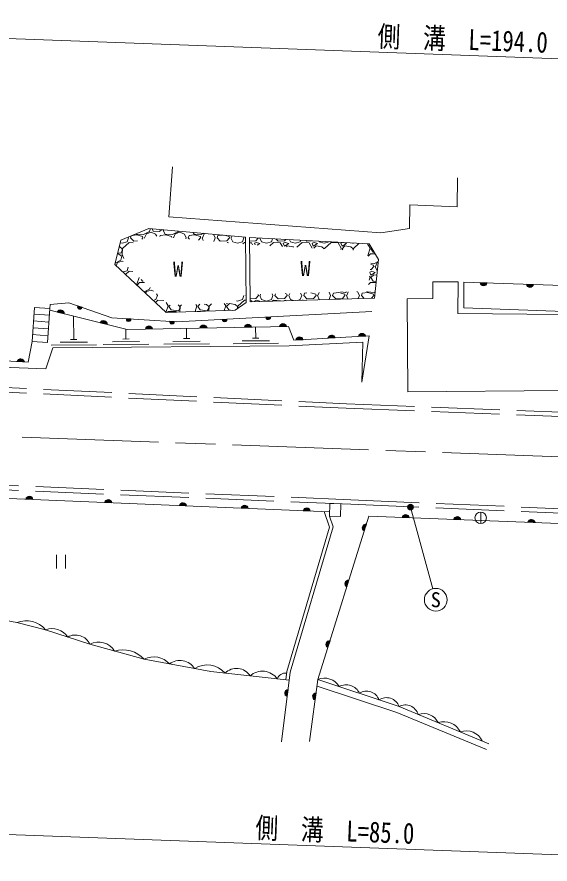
# Model space of a CAD drawing. Units: millimetres at full size, sheet at 1:1000; details may follow other scales. Extents: x 40000 to 680000, y 20000 to 380000.
# Drawn here: x 277762 to 324677, y 239524 to 314077 of the extents above; entities that cross this region are included whole.
import ezdxf
from ezdxf.enums import TextEntityAlignment as Align

# ---------------------------------------------------------------- set-up
doc = ezdxf.new("R2010")
doc.units = ezdxf.units.MM
doc.header["$LTSCALE"] = 1000
doc.linetypes.add('CHAIN', pattern=[18.5, 12, -1.5, 3.5, -1.5])
doc.linetypes.add('DASHED', pattern=[7.5, 6, -1.5])
for name, color, linetype, lineweight in [('M-BGD', 7, 'Continuous', 13), ('M-BMK', 2, 'CHAIN', 13), ('M-STR-HTXT', 7, 'Continuous', 13), ('M-STR-STRC', 7, 'Continuous', 13)]:
    doc.layers.add(name, color=color, linetype=linetype, lineweight=lineweight)
doc.styles.add('ＭＳ ゴシック', font='')
doc.styles.get('ＭＳ ゴシック').set_extended_font_data('MS Gothic')

msp = doc.modelspace()

# ---------------------------------------------------------------- hatches: boundary and pattern name
at = {"layer": 'M-BGD'}
for points in [[(318514, 290688), (319139, 290667, -0.84072)], [(322604, 290554), (323230, 290534, -0.84072)], [(283499, 288521, -0.4608), (283231, 288367, -0.4608), (283120, 288655)], [(281915, 287950), (281307, 288100, -0.84072)], [(285704, 287015), (285096, 287165, -0.84072)], [(287798, 287495, -0.4608), (287583, 287272, -0.4608), (287397, 287519)], [(291606, 287264, -0.4608), (291392, 287042, -0.4608), (291205, 287289)], [(296233, 287482, -0.4608), (296044, 287237, -0.4608), (295831, 287461)], [(298409, 286778), (297783, 286767, -0.84072)], [(300074, 287681, -0.4608), (299886, 287436, -0.4608), (299673, 287660)], [(301491, 286834), (300866, 286822, -0.84072)], [(289694, 286621), (289068, 286610, -0.84072)], [(294487, 286708), (293862, 286696, -0.84072)], [(302942, 285671), (302317, 285635, -0.84072)], [(305759, 285832), (305134, 285797, -0.84072)], [(308452, 285987), (307827, 285951, -0.84072)], [(277789, 283747), (278413, 283711, 0.84072)], [(279165, 271614), (278540, 271640, -0.84072)], [(286106, 271324), (285481, 271350, -0.84072)], [(292694, 271048), (292069, 271074, -0.84072)], [(298108, 270821), (297482, 270847, -0.84072)], [(303580, 270592), (302955, 270618, -0.84072)], [(312278, 270004), (311653, 270028, -0.84072)], [(316819, 269830), (316194, 269854, -0.84072)], [(308514, 269436), (308327, 268838, -0.84072)], [(323359, 269579), (322733, 269603, -0.84072)], [(306978, 264510), (306792, 263912, -0.84072)], [(305314, 259174), (305128, 258576, -0.84072)], [(301546, 254271), (301622, 254892, 0.84072)], [(304086, 254589), (304000, 253969, -0.84072)]]:
    msp.add_hatch(color=256, dxfattribs=at).paths.add_polyline_path(points)
at = {"layer": 'M-STR-HTXT'}
msp.add_hatch(color=256, dxfattribs=at).paths.add_polyline_path([(312269, 270724, -1), (312521, 271156, -1)])

# ---------------------------------------------------------------- linework, layer by layer
at = {"layer": 'M-BGD'}
for p, q in [((289505, 295451), (289433, 295199)), ((289674, 295436), (289763, 295224)), ((290297, 295199), (290507, 295361)), ((290627, 295275), (290690, 295345)), ((290805, 294970), (290627, 295275)), ((291982, 295230), (291973, 295199)), ((287452, 294284), (287579, 294640)), ((287552, 294698), (287579, 294640)), ((287757, 294640), (287821, 294811)), ((288036, 294335), (287757, 294640)), ((288315, 294894), (287918, 294852)), ((288265, 294970), (288251, 294993)), ((288900, 294919), (288265, 294970)), ((288823, 294767), (288315, 294894)), ((288849, 294640), (288738, 294517)), ((288849, 294640), (288823, 294767)), ((289433, 295199), (288900, 294919)), ((288976, 294640), (288984, 294621)), ((289001, 294640), (289154, 294996)), ((289154, 294996), (289560, 295123)), ((289560, 295123), (289966, 294970)), ((289763, 295224), (290297, 295199)), ((289966, 294970), (290058, 294771)), ((290336, 294746), (290373, 294843)), ((290855, 294894), (290373, 294843)), ((291440, 294919), (290805, 294970)), ((291363, 294767), (290855, 294894)), ((291386, 294652), (291363, 294767)), ((291973, 295199), (291440, 294919)), ((291541, 294640), (291694, 294996)), ((291694, 294996), (292100, 295123)), ((292100, 295123), (292506, 294970)), ((292506, 294970), (292659, 294640)), ((292624, 294542), (292659, 294640)), ((292837, 294640), (292913, 294843)), ((292953, 294513), (292837, 294640)), ((293395, 294894), (292913, 294843)), ((293345, 294970), (293260, 295116)), ((293980, 294919), (293345, 294970)), ((293903, 294767), (293395, 294894)), ((293929, 294640), (293750, 294442)), ((293929, 294640), (293903, 294767)), ((294196, 295033), (293980, 294919)), ((294056, 294640), (294156, 294405)), ((294081, 294640), (294234, 294996)), ((294234, 294996), (294317, 295022)), ((295053, 294956), (295199, 294640)), ((295085, 294323), (295199, 294640)), ((295377, 294640), (295453, 294843)), ((295656, 294335), (295377, 294640)), ((295850, 294885), (295453, 294843)), ((296443, 294767), (296038, 294868)), ((296469, 294640), (296240, 294386)), ((296469, 294640), (296443, 294767)), ((296596, 294640), (296748, 294284)), ((296621, 294640), (296694, 294810)), ((297612, 294284), (297739, 294640)), ((297702, 294720), (297739, 294640)), ((298992, 294621), (298780, 294386)), ((299148, 294612), (299288, 294284)), ((300152, 294284), (300248, 294553)), ((300736, 294335), (300551, 294537)), ((301414, 294491), (301320, 294386)), ((286817, 293853), (286771, 293860)), ((287020, 293675), (286817, 293853)), ((286856, 294206), (287020, 294157)), ((287020, 294157), (287452, 294284)), ((287630, 294234), (287045, 293700)), ((287995, 294203), (287630, 294234)), ((288379, 294365), (288036, 294335)), ((296240, 294386), (295656, 294335)), ((296291, 294234), (296255, 294218)), ((296367, 294208), (296291, 294234)), ((296748, 294284), (297180, 294157)), ((297180, 294157), (297612, 294284)), ((297790, 294234), (297638, 294095)), ((297881, 294226), (297790, 294234)), ((298780, 294386), (298224, 294338)), ((298399, 294183), (298226, 294197)), ((298500, 294018), (298399, 294183)), ((298831, 294234), (298653, 294157)), ((298653, 294157), (298713, 294007)), ((299136, 294132), (298831, 294234)), ((298910, 293996), (299136, 294132)), ((299288, 294284), (299720, 294157)), ((299720, 294157), (300152, 294284)), ((300330, 294234), (300005, 293937)), ((300939, 294183), (300330, 294234)), ((301320, 294386), (300736, 294335)), ((301126, 293877), (300939, 294183)), ((301371, 294234), (301193, 294157)), ((301193, 294157), (301295, 293903)), ((301295, 293903), (301676, 294132)), ((301676, 294132), (301371, 294234)), ((301549, 293929), (301478, 293858)), ((302057, 293853), (301549, 293929)), ((301747, 294473), (301828, 294284)), ((301828, 294284), (302260, 294157)), ((302088, 293825), (302057, 293853)), ((302260, 294157), (302692, 294284)), ((302870, 294234), (302404, 293808)), ((302692, 294284), (302740, 294419)), ((303479, 294183), (302870, 294234)), ((303276, 294335), (303223, 294393)), ((303670, 294369), (303276, 294335)), ((303752, 293736), (303479, 294183)), ((303911, 294234), (303733, 294157)), ((303733, 294157), (303835, 293903)), ((303835, 293903), (304216, 294132)), ((304089, 293929), (303889, 293729)), ((304216, 294132), (303911, 294234)), ((304597, 293853), (304089, 293929)), ((304347, 294333), (304368, 294284)), ((304368, 294284), (304800, 294157)), ((304794, 293680), (304597, 293853)), ((304800, 294157), (305232, 294284)), ((305410, 294234), (304825, 293700)), ((305232, 294284), (305232, 294285)), ((306019, 294183), (305410, 294234)), ((306299, 293726), (306019, 294183)), ((306423, 294222), (306273, 294157)), ((306273, 294157), (306375, 293903)), ((306375, 293903), (306756, 294132)), ((306629, 293929), (306375, 293675)), ((306756, 294132), (306500, 294217)), ((307137, 293853), (306629, 293929)), ((307340, 293675), (307137, 293853)), ((307278, 294176), (307340, 294157)), ((307340, 294157), (307383, 294170)), ((307852, 294145), (307365, 293700)), ((308839, 293726), (308607, 294104)), ((286619, 293243), (286664, 293243)), ((286639, 293324), (286893, 293294)), ((286664, 293243), (286995, 293014)), ((286893, 293294), (287020, 293522)), ((286995, 293014), (286893, 292659)), ((287045, 293700), (287020, 293167)), ((287020, 293522), (287020, 293675)), ((287020, 293167), (287163, 292827)), ((304825, 293700), (304824, 293678)), ((306259, 293601), (306299, 293726)), ((306375, 293675), (306430, 293592)), ((307340, 293543), (307340, 293675)), ((307365, 293700), (307358, 293542)), ((308632, 293088), (308635, 293091)), ((308635, 293091), (308839, 293726)), ((308669, 293026), (308864, 293243)), ((308864, 293243), (309271, 293243)), ((308977, 293737), (308915, 293675)), ((308915, 293675), (309118, 293370)), ((309118, 293370), (309201, 293360)), ((286893, 292659), (286412, 292407)), ((286494, 292178), (286614, 292456)), ((286614, 292456), (287020, 292583)), ((287020, 292583), (287096, 292554)), ((309143, 292227), (308899, 292288)), ((309220, 292379), (308911, 292404)), ((309559, 292557), (309220, 292379)), ((309321, 292100), (309474, 292456)), ((309474, 292456), (309551, 292480)), ((287076, 291634), (287452, 291744)), ((287630, 291694), (287317, 291408)), ((287452, 291744), (287558, 292043)), ((287961, 291666), (287630, 291694)), ((308824, 291590), (308915, 291363)), ((308991, 291694), (308828, 291624)), ((308940, 291846), (308851, 291838)), ((308915, 291363), (309296, 291592)), ((309169, 292100), (308940, 291846)), ((309296, 291592), (308991, 291694)), ((309169, 292100), (309143, 292227)), ((309296, 292100), (309448, 291744)), ((309448, 291744), (309472, 291738)), ((288315, 290551), (288509, 291154)), ((288703, 290972), (288798, 290830)), ((288798, 290830), (288864, 290822)), ((308752, 290914), (308839, 291186)), ((308839, 291186), (308789, 291266)), ((309169, 291389), (308915, 291135)), ((308915, 291135), (309118, 290830)), ((309118, 290830), (309371, 290800)), ((309430, 291350), (309169, 291389)), ((288271, 290516), (288315, 290551)), ((288328, 290463), (288544, 290703)), ((288544, 290703), (288991, 290703)), ((289433, 290119), (288961, 289871)), ((289154, 289916), (289560, 290043)), ((289472, 290254), (289433, 290119)), ((289560, 290043), (289789, 289957)), ((308711, 290533), (308864, 290703)), ((308864, 290703), (309361, 290703)), ((319139, 290667), (318514, 290688)), ((323230, 290534), (322604, 290554)), ((289085, 289755), (289154, 289916)), ((289992, 289204), (290119, 289560)), ((290047, 289715), (290119, 289560)), ((297612, 289204), (297739, 289560)), ((297737, 289563), (297739, 289560)), ((297917, 289560), (297940, 289622)), ((297941, 289534), (297917, 289560)), ((298780, 289306), (298284, 289263)), ((299009, 289560), (298780, 289306)), ((299009, 289560), (298989, 289658)), ((299136, 289560), (299288, 289204)), ((299161, 289560), (299206, 289665)), ((300152, 289204), (300279, 289560)), ((300217, 289695), (300279, 289560)), ((300457, 289560), (300510, 289704)), ((300736, 289255), (300457, 289560)), ((301320, 289306), (300736, 289255)), ((301549, 289560), (301320, 289306)), ((301523, 289687), (301357, 289729)), ((301549, 289560), (301523, 289687)), ((301676, 289560), (301828, 289204)), ((301701, 289560), (301779, 289741)), ((302692, 289204), (302819, 289560)), ((302722, 289769), (302819, 289560)), ((302997, 289560), (303073, 289763)), ((303276, 289255), (302997, 289560)), ((303287, 289786), (303073, 289763)), ((303860, 289306), (303276, 289255)), ((304063, 289687), (303628, 289796)), ((304089, 289560), (303860, 289306)), ((304089, 289560), (304063, 289687)), ((304216, 289560), (304368, 289204)), ((304241, 289560), (304351, 289817)), ((305228, 289843), (305359, 289560)), ((305236, 289215), (305359, 289560)), ((305537, 289560), (305613, 289763)), ((305816, 289255), (305537, 289560)), ((306095, 289814), (305613, 289763)), ((306400, 289306), (305816, 289255)), ((306603, 289687), (306095, 289814)), ((306680, 289839), (306252, 289874)), ((306629, 289560), (306400, 289306)), ((306629, 289560), (306603, 289687)), ((306774, 289889), (306680, 289839)), ((306756, 289560), (306883, 289264)), ((306781, 289560), (306924, 289893)), ((307678, 289916), (307746, 289890)), ((307746, 289890), (307899, 289560)), ((307803, 289291), (307899, 289560)), ((308077, 289560), (308153, 289763)), ((308309, 289306), (308077, 289560)), ((308635, 289814), (308153, 289763)), ((308585, 289890), (308555, 289942)), ((309220, 289839), (308585, 289890)), ((309143, 289687), (308635, 289814)), ((309169, 289560), (308958, 289325)), ((309169, 289560), (309143, 289687)), ((309271, 289866), (309220, 289839)), ((283499, 288521), (283120, 288655)), ((289750, 289133), (289992, 289204)), ((290170, 289154), (289946, 288950)), ((290695, 289110), (290170, 289154)), ((290877, 288079), (291059, 288646)), ((291059, 288646), (290882, 288934)), ((291246, 288706), (291135, 288595)), ((291135, 288595), (291338, 288290)), ((292100, 288595), (291947, 288729)), ((292100, 288442), (292100, 288595)), ((292125, 288620), (292101, 288105)), ((292255, 288738), (292125, 288620)), ((293439, 288148), (293599, 288646)), ((293599, 288646), (293517, 288779)), ((293870, 288790), (293675, 288595)), ((293675, 288595), (293878, 288290)), ((294437, 288773), (294242, 288802)), ((294640, 288595), (294437, 288773)), ((294640, 288442), (294640, 288595)), ((294665, 288620), (294645, 288186)), ((294887, 288822), (294665, 288620)), ((296005, 288229), (296139, 288646)), ((296139, 288646), (296009, 288858)), ((296199, 288864), (296215, 288823)), ((296215, 288823), (296287, 288867)), ((296469, 288849), (296215, 288595)), ((296215, 288595), (296418, 288290)), ((296977, 288773), (296469, 288849)), ((297180, 288595), (296977, 288773)), ((297085, 289105), (297180, 289077)), ((297180, 289077), (297612, 289204)), ((297180, 288442), (297180, 288595)), ((297205, 288620), (297196, 288416)), ((297790, 289154), (297205, 288620)), ((297946, 289141), (297790, 289154)), ((298399, 289103), (298286, 289112)), ((298453, 289014), (298399, 289103)), ((298831, 289154), (298653, 289077)), ((298653, 289077), (298676, 289021)), ((299136, 289052), (298831, 289154)), ((299105, 289034), (299136, 289052)), ((299288, 289204), (299720, 289077)), ((299720, 289077), (300152, 289204)), ((300330, 289154), (300235, 289067)), ((300939, 289103), (300330, 289154)), ((300948, 289088), (300939, 289103)), ((301371, 289154), (301238, 289097)), ((301517, 289105), (301371, 289154)), ((301828, 289204), (302107, 289122)), ((302447, 289132), (302692, 289204)), ((302870, 289154), (302860, 289145)), ((302946, 289147), (302870, 289154)), ((304368, 289204), (304415, 289191)), ((279097, 285523), (279317, 288515)), ((279273, 287916), (280614, 287817)), ((279317, 288515), (280658, 288416)), ((280438, 285424), (280658, 288416)), ((281307, 288100), (281915, 287950)), ((291000, 288070), (291084, 288163)), ((291084, 288163), (291744, 288163)), ((291338, 288290), (291973, 288214)), ((291744, 288163), (291840, 288097)), ((291973, 288214), (292100, 288442)), ((293615, 288153), (293624, 288163)), ((293624, 288163), (293919, 288163)), ((293878, 288290), (294513, 288214)), ((294513, 288214), (294640, 288442)), ((296418, 288290), (296730, 288253)), ((297146, 288381), (297180, 288442)), ((279229, 287318), (280570, 287219)), ((282764, 285698), (282749, 287744)), ((285096, 287165), (285704, 287015)), ((287798, 287495), (287397, 287519)), ((291606, 287264), (291205, 287289)), ((296233, 287482), (295831, 287461)), ((300074, 287681), (299673, 287660)), ((279185, 286719), (280526, 286621)), ((287357, 285732), (287351, 286609)), ((289068, 286610), (289694, 286621)), ((292690, 285772), (292684, 286675)), ((293862, 286696), (294487, 286708)), ((297783, 286767), (298409, 286778)), ((298773, 285817), (298766, 286785)), ((300866, 286822), (301491, 286834)), ((279141, 286121), (280482, 286022)), ((282484, 285696), (283044, 285700)), ((287077, 285730), (287637, 285734)), ((291492, 285523), (293892, 285541)), ((292410, 285770), (292970, 285774)), ((297575, 285568), (299975, 285586)), ((298493, 285815), (299053, 285819)), ((302317, 285635), (302942, 285671)), ((305134, 285797), (305759, 285832)), ((307827, 285951), (308452, 285987)), ((279097, 285523), (280438, 285424)), ((280768, 285203), (284768, 285233)), ((281566, 285449), (283966, 285467)), ((285361, 285237), (289361, 285267)), ((286159, 285483), (288559, 285501)), ((290694, 285277), (294694, 285307)), ((296777, 285322), (300777, 285352)), ((277789, 283747), (278413, 283711)), ((278540, 271640), (279165, 271614)), ((285481, 271350), (286106, 271324)), ((292069, 271074), (292694, 271048)), ((297482, 270847), (298108, 270821)), ((302955, 270618), (303580, 270592)), ((311653, 270028), (312278, 270004)), ((318571, 270496), (318571, 269496)), ((308327, 268838), (308514, 269436)), ((316194, 269854), (316819, 269830)), ((322733, 269603), (323359, 269579)), ((281248, 266746), (281248, 265546)), ((282048, 266746), (282048, 265546)), ((306792, 263912), (306978, 264510)), ((305128, 258576), (305314, 259174)), ((301546, 254271), (301622, 254892)), ((304000, 253969), (304086, 254589))]:
    msp.add_line(p, q, dxfattribs=at)
for points in [[(291447, 300885), (291125, 296496), (309792, 295083), (312304, 295463), (312346, 297531), (316512, 297368), (316534, 299931)], [(385689, 292790), (383609, 292543), (370819, 292125), (354060, 289181), (344531, 289261), (341608, 291970), (330762, 292110), (328398, 290365), (317101, 290734), (317077, 288466), (325932, 288160)], [(280658, 288416), (280685, 288780), (282342, 288930), (286113, 287597), (291812, 287252), (309007, 288146)], [(280647, 288263), (287462, 286581), (301668, 286837), (302137, 285625), (308757, 286004), (308117, 281926), (308212, 285454), (301729, 285119), (280914, 284964), (280291, 283108), (258471, 283932), (258856, 284837)], [(258706, 287798), (258856, 284837), (278764, 283691), (279097, 285523)], [(305270, 270521), (265717, 272178), (253657, 260158), (248885, 251613)], [(301056, 250294), (301810, 256411), (305589, 269195), (305254, 270141)], [(301424, 255735), (301515, 256473), (305274, 269187), (304794, 270541)], [(349850, 268562), (308733, 270140), (304249, 255757), (303494, 250322)], [(301722, 255702), (294829, 256457), (288966, 257544), (284177, 258874), (280286, 260136), (277762, 260772), (275685, 261154), (273341, 261344), (270755, 261254), (266622, 260616), (262301, 259268), (260772, 257316), (260832, 255446), (261356, 253047), (262067, 251349)], [(304249, 255757), (311389, 253399), (319296, 250116)], [(304170, 255190), (311193, 252871), (319081, 249597)]]:
    msp.add_lwpolyline(points, dxfattribs=at)
for points in [[(297948, 288944), (296974, 288260), (290891, 288067), (286382, 292283), (286911, 294427), (289365, 295463), (297875, 294705)], [(298287, 289009), (298220, 294662), (308764, 294096), (309578, 292727), (309214, 289333)], [(314354, 289306), (312101, 289264), (312164, 281087), (325800, 281192), (325690, 287875), (316572, 287971), (316602, 290773), (314364, 290769)], [(305299, 271260), (306277, 271221), (306232, 270102), (305254, 270141)]]:
    msp.add_lwpolyline(points, close=True, dxfattribs=at)
at = {"layer": 'M-BGD', "linetype": 'DASHED'}
for points in [[(223728, 284753), (227168, 284568), (230366, 284103), (235175, 283251), (250448, 282540), (265413, 281881), (272614, 281648), (306761, 280033), (330368, 279113), (349494, 278779)], [(223904, 284343), (227128, 284169), (230302, 283708), (235130, 282853), (250430, 282140), (265398, 281481), (272598, 281248), (306744, 279634), (330357, 278713), (349491, 278379)], [(264360, 273477), (271918, 273054), (307156, 271583), (330899, 270576), (349236, 269884)], [(264462, 273071), (271898, 272654), (307139, 271184), (330883, 270177), (348760, 269502)]]:
    msp.add_lwpolyline(points, dxfattribs=at)
at = {"layer": 'M-BGD'}
msp.add_circle((318571, 269996), 500, dxfattribs=at)
for centre, radius, start, end in [((318828, 290732), 318, 188.02054, 348.23827), ((322919, 290598), 318, 188.02054, 348.23827), ((283299, 288558), 203, 151.56292, 349.4863), ((281598, 287972), 318, 356.02776, 156.24549), ((285387, 287037), 318, 356.02776, 156.24549), ((287595, 287475), 203, 167.57534, 5.49872), ((291404, 287245), 203, 167.57534, 5.49872), ((296034, 287440), 203, 174.01384, 11.93723), ((298097, 286718), 318, 10.92194, 171.13967), ((299875, 287639), 203, 174.01384, 11.93723), ((301179, 286773), 318, 10.92194, 171.13967), ((289382, 286561), 318, 10.92194, 171.13967), ((294176, 286647), 318, 10.92194, 171.13967), ((302632, 285599), 318, 13.16992, 173.38765), ((305450, 285760), 318, 13.16992, 173.38765), ((308142, 285914), 318, 13.16992, 173.38765), ((278098, 283675), 318, 6.59669, 166.81443), ((278850, 271573), 318, 7.49256, 167.71029), ((285791, 271282), 318, 7.49256, 167.71029), ((292379, 271006), 318, 7.49256, 167.71029), ((297793, 270779), 318, 7.49256, 167.71029), ((303265, 270550), 318, 7.49256, 167.71029), ((311963, 269961), 318, 7.69312, 167.91085), ((316505, 269787), 318, 7.69312, 167.91085), ((308473, 269121), 318, 82.57338, 242.79111), ((323044, 269536), 318, 7.69312, 167.91085), ((306937, 264195), 318, 82.57338, 242.79111), ((278582, 258704), 2225, 40.03687, 111.63434), ((280869, 258619), 1625, 33.01742, 111.04786), ((282912, 258287), 1395, 24.86563, 119.19964), ((284943, 257414), 1648, 31.27493, 117.69559), ((305273, 258859), 318, 82.57338, 242.79111), ((287075, 255803), 2571, 42.64057, 106.32995), ((289813, 255913), 1838, 41.52995, 117.46575), ((292109, 255920), 1521, 31.79529, 127.20041), ((294510, 255008), 2041, 40.05602, 122.87462), ((297080, 255342), 1405, 31.67579, 135.8198), ((299358, 254890), 1609, 35.21144, 132.28416), ((301368, 255593), 731, 80.00835, 162.12555), ((304846, 254418), 1466, 29.40868, 114.04581), ((306749, 254043), 1261, 23.69889, 119.75561), ((301638, 254575), 318, 92.87108, 253.08881), ((304097, 254271), 318, 91.98832, 252.20605), ((308537, 253582), 1156, 20.27378, 123.18072), ((310266, 252966), 1204, 21.07014, 122.38435), ((311933, 252318), 1210, 18.20026, 116.71253), ((313546, 251339), 1434, 26.04141, 108.87138), ((315337, 250419), 1628, 26.95726, 107.95553), ((317307, 249697), 1550, 25.36663, 109.54616)]:
    msp.add_arc(centre, radius, start, end, dxfattribs=at)
at = {"layer": 'M-BMK'}
msp.add_lwpolyline([(83051, 281481), (167309, 281158), (349086, 274496)], dxfattribs=at)
at = {"layer": 'M-STR-HTXT'}
for p, q in [((224734, 314077), (350368, 309472)), ((312395, 270940), (314357, 263749)), ((263706, 242601), (347682, 239524))]:
    msp.add_line(p, q, dxfattribs=at)
msp.add_circle((312395, 270940), 250, dxfattribs=at)
at = {"layer": 'M-STR-STRC'}
msp.add_circle((314621, 262785), 1000, dxfattribs=at)

# ---------------------------------------------------------------- texts
at = {"layer": 'M-BGD', "style": 'ＭＳ ゴシック'}
for p in [(291945, 291886), (303152, 291931)]:
    msp.add_text('W', height=1320, dxfattribs=at).set_placement(p, align=Align.MIDDLE_CENTER)
at = {"layer": 'M-STR-HTXT', "style": 'ＭＳ ゴシック', "width": 0.8}
for s, p in [('側\u3000溝\u3000L=194.0', (316936, 310646)), ('側\u3000溝\u3000L=85.0', (305692, 241011))]:
    msp.add_text(s, height=1833, rotation=357.901, dxfattribs=at).set_placement(p, align=Align.BOTTOM_CENTER)
at = {"layer": 'M-STR-STRC', "style": 'ＭＳ ゴシック'}
msp.add_text('S', height=1320, dxfattribs=at).set_placement((314621, 262785), align=Align.MIDDLE_CENTER)

doc.saveas('drawing.dxf')
